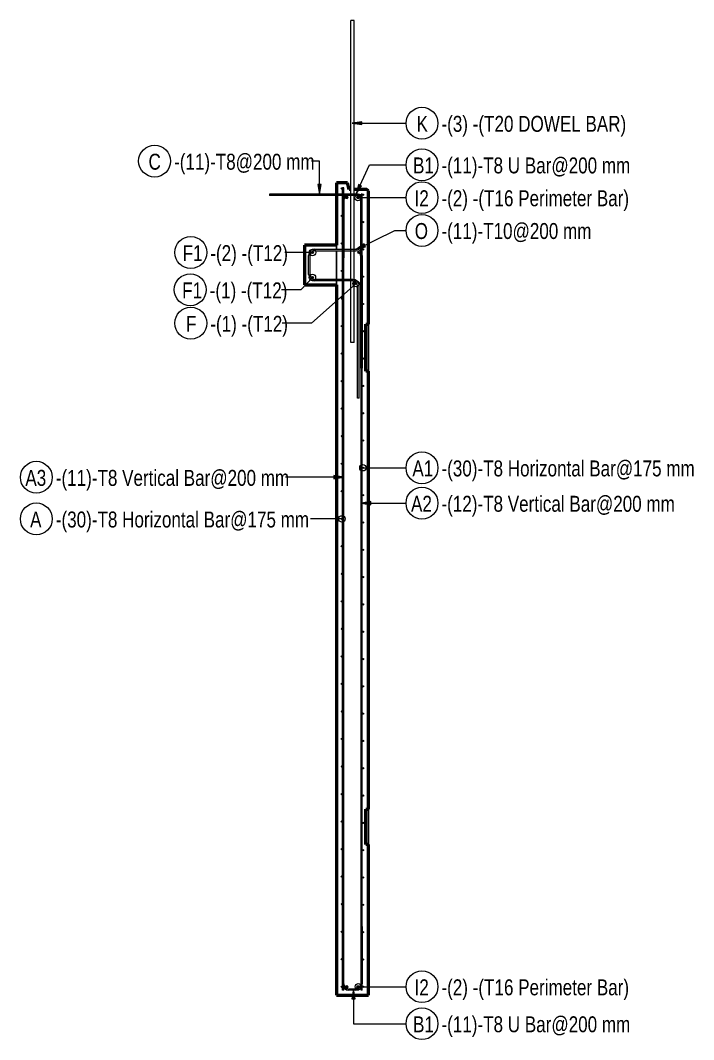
# Model space of a CAD drawing. Header units: millimetres. Extents: x 10931 to 27916, y -1675 to 13569.
# Drawn here: x 10931 to 15154, y -1675 to 4720 of the extents above; entities that cross this region are included whole.
import ezdxf

# ---------------------------------------------------------------- set-up
doc = ezdxf.new("R2010")
doc.units = ezdxf.units.MM
for name, color, linetype, lineweight in [('A-WALL', 113, 'Continuous', 25), ('S-BEAM', 12, 'Continuous', 18), ('S-RBAR', 171, 'Continuous', 18), ('S-RBAR-IDEN', 171, 'Continuous', 9)]:
    doc.layers.add(name, color=color, linetype=linetype, lineweight=lineweight)
doc.styles.add('Nirmala UI Semilight', font='NirmalaS.ttf', dxfattribs={"width": 0.8, "height": 100})

# ---------------------------------------------------------------- blocks, each defined once
blk = doc.blocks.new('M_Rebar Tag_rfa MARK - ARROW-794226-Elevation Right 2')
at = {"layer": 'S-RBAR-IDEN'}
blk.add_circle((13450.2, 4074.8), 100, dxfattribs=at)
blk = doc.blocks.new('M_Rebar Tag_rfa Dimension - ARROW-793927-Elevation Right 2')
at = {"layer": 'S-RBAR-IDEN'}
blk.add_circle((13450.2, 3813.9), 100, dxfattribs=at)
blk = doc.blocks.new('M_Rebar Tag_rfa MARK - DOT 1 MM-794228-Elevation Right 2')
at = {"layer": 'S-RBAR-IDEN'}
blk.add_circle((13450.2, 3608), 100, dxfattribs=at)
blk = doc.blocks.new('M_Rebar Tag_rfa Dimension - DOT-793929-Elevation Right 2')
at = {"layer": 'S-RBAR-IDEN'}
blk.add_circle((13450.2, 1912.9), 100, dxfattribs=at)

msp = doc.modelspace()

# ---------------------------------------------------------------- hatches: boundary and pattern name
at = {"layer": 'S-RBAR'}
for points in [[(12947.8, 3662), (12951.8, 3666), (12947.8, 3670), (12943.8, 3666)], [(12980.4, 3601.9), (12985.9, 3609.5), (12980.4, 3617.1), (12971.5, 3614.2), (12971.5, 3604.8)], [(13052.2, 3601.9), (13057.8, 3609.5), (13052.2, 3617.1), (13043.3, 3614.2), (13043.3, 3604.8)], [(13079.8, 3622), (13083.8, 3626), (13079.8, 3630), (13075.8, 3626)], [(12947.8, 3489.3), (12951.8, 3493.3), (12947.8, 3497.3), (12943.8, 3493.3)], [(13079.8, 3450.7), (13083.8, 3454.7), (13079.8, 3458.7), (13075.8, 3454.7)], [(12763.2, 3257.7), (12769.2, 3263.7), (12763.2, 3269.7), (12757.2, 3263.7)], [(12947.8, 3316.6), (12951.8, 3320.6), (12947.8, 3324.6), (12943.8, 3320.6)], [(13053.8, 3257.7), (13059.8, 3263.7), (13053.8, 3269.7), (13047.8, 3263.7)], [(13079.8, 3279.3), (13083.8, 3283.3), (13079.8, 3287.3), (13075.8, 3283.3)], [(12947.8, 3143.8), (12951.8, 3147.8), (12947.8, 3151.8), (12943.8, 3147.8)], [(12763.2, 3101.1), (12769.2, 3107.1), (12763.2, 3113.1), (12757.2, 3107.1)], [(13035.5, 3062.8), (13041.5, 3068.8), (13035.5, 3074.8), (13029.5, 3068.8)], [(13079.8, 3108), (13083.8, 3112), (13079.8, 3116), (13075.8, 3112)], [(12947.8, 2971.1), (12951.8, 2975.1), (12947.8, 2979.1), (12943.8, 2975.1)], [(13079.8, 2936.6), (13083.8, 2940.6), (13079.8, 2944.6), (13075.8, 2940.6)], [(12947.8, 2798.4), (12951.8, 2802.4), (12947.8, 2806.4), (12943.8, 2802.4)], [(13079.8, 2765.3), (13083.8, 2769.3), (13079.8, 2773.3), (13075.8, 2769.3)], [(12947.8, 2625.7), (12951.8, 2629.7), (12947.8, 2633.7), (12943.8, 2629.7)], [(13079.8, 2593.9), (13083.8, 2597.9), (13079.8, 2601.9), (13075.8, 2597.9)], [(12947.8, 2452.9), (12951.8, 2456.9), (12947.8, 2460.9), (12943.8, 2456.9)], [(13079.8, 2422.6), (13083.8, 2426.6), (13079.8, 2430.6), (13075.8, 2426.6)], [(12947.8, 2280.2), (12951.8, 2284.2), (12947.8, 2288.2), (12943.8, 2284.2)], [(13079.8, 2251.2), (13083.8, 2255.2), (13079.8, 2259.2), (13075.8, 2255.2)], [(12947.8, 2107.5), (12951.8, 2111.5), (12947.8, 2115.5), (12943.8, 2111.5)], [(13079.8, 2079.9), (13083.8, 2083.9), (13079.8, 2087.9), (13075.8, 2083.9)], [(12947.8, 1934.8), (12951.8, 1938.8), (12947.8, 1942.8), (12943.8, 1938.8)], [(13079.8, 1908.6), (13083.8, 1912.6), (13079.8, 1916.6), (13075.8, 1912.6)], [(12947.8, 1762), (12951.8, 1766), (12947.8, 1770), (12943.8, 1766)], [(13079.8, 1737.2), (13083.8, 1741.2), (13079.8, 1745.2), (13075.8, 1741.2)], [(12947.8, 1589.3), (12951.8, 1593.3), (12947.8, 1597.3), (12943.8, 1593.3)], [(13079.8, 1565.9), (13083.8, 1569.9), (13079.8, 1573.9), (13075.8, 1569.9)], [(12947.8, 1416.6), (12951.8, 1420.6), (12947.8, 1424.6), (12943.8, 1420.6)], [(13079.8, 1394.5), (13083.8, 1398.5), (13079.8, 1402.5), (13075.8, 1398.5)], [(12947.8, 1243.9), (12951.8, 1247.9), (12947.8, 1251.9), (12943.8, 1247.9)], [(13079.8, 1223.2), (13083.8, 1227.2), (13079.8, 1231.2), (13075.8, 1227.2)], [(12947.8, 1071.1), (12951.8, 1075.1), (12947.8, 1079.1), (12943.8, 1075.1)], [(13079.8, 1051.8), (13083.8, 1055.8), (13079.8, 1059.8), (13075.8, 1055.8)], [(12947.8, 898.4), (12951.8, 902.4), (12947.8, 906.4), (12943.8, 902.4)], [(13079.8, 880.5), (13083.8, 884.5), (13079.8, 888.5), (13075.8, 884.5)], [(12947.8, 725.7), (12951.8, 729.7), (12947.8, 733.7), (12943.8, 729.7)], [(13079.8, 709.1), (13083.8, 713.1), (13079.8, 717.1), (13075.8, 713.1)], [(12947.8, 553), (12951.8, 557), (12947.8, 561), (12943.8, 557)], [(13079.8, 537.8), (13083.8, 541.8), (13079.8, 545.8), (13075.8, 541.8)], [(12947.8, 380.2), (12951.8, 384.2), (12947.8, 388.2), (12943.8, 384.2)], [(13079.8, 366.4), (13083.8, 370.4), (13079.8, 374.4), (13075.8, 370.4)], [(12947.8, 207.5), (12951.8, 211.5), (12947.8, 215.5), (12943.8, 211.5)], [(13079.8, 195.1), (13083.8, 199.1), (13079.8, 203.1), (13075.8, 199.1)], [(12947.8, 34.8), (12951.8, 38.8), (12947.8, 42.8), (12943.8, 38.8)], [(13079.8, 23.8), (13083.8, 27.8), (13079.8, 31.8), (13075.8, 27.8)], [(12947.8, -137.9), (12951.8, -133.9), (12947.8, -129.9), (12943.8, -133.9)], [(13079.8, -147.6), (13083.8, -143.6), (13079.8, -139.6), (13075.8, -143.6)], [(12947.8, -310.7), (12951.8, -306.7), (12947.8, -302.7), (12943.8, -306.7)], [(13079.8, -318.9), (13083.8, -314.9), (13079.8, -310.9), (13075.8, -314.9)], [(12947.8, -483.4), (12951.8, -479.4), (12947.8, -475.4), (12943.8, -479.4)], [(13079.8, -490.3), (13083.8, -486.3), (13079.8, -482.3), (13075.8, -486.3)], [(12947.8, -656.1), (12951.8, -652.1), (12947.8, -648.1), (12943.8, -652.1)], [(13079.8, -661.6), (13083.8, -657.6), (13079.8, -653.6), (13075.8, -657.6)], [(12947.8, -828.8), (12951.8, -824.8), (12947.8, -820.8), (12943.8, -824.8)], [(13079.8, -833), (13083.8, -829), (13079.8, -825), (13075.8, -829)], [(12947.8, -1001.6), (12951.8, -997.6), (12947.8, -993.6), (12943.8, -997.6)], [(13079.8, -1004.3), (13083.8, -1000.3), (13079.8, -996.3), (13075.8, -1000.3)], [(12947.8, -1174.3), (12951.8, -1170.3), (12947.8, -1166.3), (12943.8, -1170.3)], [(13079.8, -1175.7), (13083.8, -1171.7), (13079.8, -1167.7), (13075.8, -1171.7)], [(12947.8, -1347), (12951.8, -1343), (12947.8, -1339), (12943.8, -1343)], [(12975.5, -1352.1), (12984.4, -1349.2), (12984.4, -1339.8), (12975.5, -1336.9), (12969.9, -1344.5)], [(13047.3, -1352.1), (13056.2, -1349.2), (13056.2, -1339.8), (13047.3, -1336.9), (13041.8, -1344.5)], [(13079.8, -1347), (13083.8, -1343), (13079.8, -1339), (13075.8, -1343)]]:
    msp.add_hatch(color=256, dxfattribs=at).paths.add_polyline_path(points)
h = msp.add_hatch(color=256, dxfattribs=at)
edge = h.paths.add_edge_path()
edge.add_arc((12947.8, 3666), 4, 0, 360)
h = msp.add_hatch(color=256, dxfattribs=at)
edge = h.paths.add_edge_path()
edge.add_arc((12977.9, 3609.5), 8, 0, 360)
h = msp.add_hatch(color=256, dxfattribs=at)
edge = h.paths.add_edge_path()
edge.add_arc((13049.8, 3609.5), 8, 0, 360)
h = msp.add_hatch(color=256, dxfattribs=at)
edge = h.paths.add_edge_path()
edge.add_arc((13079.8, 3626), 4, 0, 360)
h = msp.add_hatch(color=256, dxfattribs=at)
edge = h.paths.add_edge_path()
edge.add_arc((12947.8, 3493.3), 4, 0, 360)
h = msp.add_hatch(color=256, dxfattribs=at)
edge = h.paths.add_edge_path()
edge.add_arc((13079.8, 3454.7), 4, 0, 360)
h = msp.add_hatch(color=256, dxfattribs=at)
edge = h.paths.add_edge_path()
edge.add_arc((12763.2, 3263.7), 6, 0, 360)
h = msp.add_hatch(color=256, dxfattribs=at)
edge = h.paths.add_edge_path()
edge.add_arc((12947.8, 3320.6), 4, 0, 360)
h = msp.add_hatch(color=256, dxfattribs=at)
edge = h.paths.add_edge_path()
edge.add_arc((13053.8, 3263.7), 6, 0, 360)
h = msp.add_hatch(color=256, dxfattribs=at)
edge = h.paths.add_edge_path()
edge.add_arc((13079.8, 3283.3), 4, 0, 360)
h = msp.add_hatch(color=256, dxfattribs=at)
edge = h.paths.add_edge_path()
edge.add_arc((12947.8, 3147.8), 4, 0, 360)
h = msp.add_hatch(color=256, dxfattribs=at)
edge = h.paths.add_edge_path()
edge.add_arc((12763.2, 3107.1), 6, 0, 360)
h = msp.add_hatch(color=256, dxfattribs=at)
edge = h.paths.add_edge_path()
edge.add_arc((13035.5, 3068.8), 6, 0, 360)
h = msp.add_hatch(color=256, dxfattribs=at)
edge = h.paths.add_edge_path()
edge.add_arc((13079.8, 3112), 4, 0, 360)
h = msp.add_hatch(color=256, dxfattribs=at)
edge = h.paths.add_edge_path()
edge.add_arc((12947.8, 2975.1), 4, 0, 360)
h = msp.add_hatch(color=256, dxfattribs=at)
edge = h.paths.add_edge_path()
edge.add_arc((13079.8, 2940.6), 4, 0, 360)
h = msp.add_hatch(color=256, dxfattribs=at)
edge = h.paths.add_edge_path()
edge.add_arc((12947.8, 2802.4), 4, 0, 360)
h = msp.add_hatch(color=256, dxfattribs=at)
edge = h.paths.add_edge_path()
edge.add_arc((13079.8, 2769.3), 4, 0, 360)
h = msp.add_hatch(color=256, dxfattribs=at)
edge = h.paths.add_edge_path()
edge.add_arc((12947.8, 2629.7), 4, 0, 360)
h = msp.add_hatch(color=256, dxfattribs=at)
edge = h.paths.add_edge_path()
edge.add_arc((13079.8, 2597.9), 4, 0, 360)
h = msp.add_hatch(color=256, dxfattribs=at)
edge = h.paths.add_edge_path()
edge.add_arc((12947.8, 2456.9), 4, 0, 360)
h = msp.add_hatch(color=256, dxfattribs=at)
edge = h.paths.add_edge_path()
edge.add_arc((13079.8, 2426.6), 4, 0, 360)
h = msp.add_hatch(color=256, dxfattribs=at)
edge = h.paths.add_edge_path()
edge.add_arc((12947.8, 2284.2), 4, 0, 360)
h = msp.add_hatch(color=256, dxfattribs=at)
edge = h.paths.add_edge_path()
edge.add_arc((13079.8, 2255.2), 4, 0, 360)
h = msp.add_hatch(color=256, dxfattribs=at)
edge = h.paths.add_edge_path()
edge.add_arc((12947.8, 2111.5), 4, 0, 360)
h = msp.add_hatch(color=256, dxfattribs=at)
edge = h.paths.add_edge_path()
edge.add_arc((13079.8, 2083.9), 4, 0, 360)
h = msp.add_hatch(color=256, dxfattribs=at)
edge = h.paths.add_edge_path()
edge.add_arc((12947.8, 1938.8), 4, 0, 360)
h = msp.add_hatch(color=256, dxfattribs=at)
edge = h.paths.add_edge_path()
edge.add_arc((13079.8, 1912.6), 4, 0, 360)
h = msp.add_hatch(color=256, dxfattribs=at)
edge = h.paths.add_edge_path()
edge.add_arc((12947.8, 1766), 4, 0, 360)
h = msp.add_hatch(color=256, dxfattribs=at)
edge = h.paths.add_edge_path()
edge.add_arc((13079.8, 1741.2), 4, 0, 360)
h = msp.add_hatch(color=256, dxfattribs=at)
edge = h.paths.add_edge_path()
edge.add_arc((12947.8, 1593.3), 4, 0, 360)
h = msp.add_hatch(color=256, dxfattribs=at)
edge = h.paths.add_edge_path()
edge.add_arc((13079.8, 1569.9), 4, 0, 360)
h = msp.add_hatch(color=256, dxfattribs=at)
edge = h.paths.add_edge_path()
edge.add_arc((12947.8, 1420.6), 4, 0, 360)
h = msp.add_hatch(color=256, dxfattribs=at)
edge = h.paths.add_edge_path()
edge.add_arc((13079.8, 1398.5), 4, 0, 360)
h = msp.add_hatch(color=256, dxfattribs=at)
edge = h.paths.add_edge_path()
edge.add_arc((12947.8, 1247.9), 4, 0, 360)
h = msp.add_hatch(color=256, dxfattribs=at)
edge = h.paths.add_edge_path()
edge.add_arc((13079.8, 1227.2), 4, 0, 360)
h = msp.add_hatch(color=256, dxfattribs=at)
edge = h.paths.add_edge_path()
edge.add_arc((12947.8, 1075.1), 4, 0, 360)
h = msp.add_hatch(color=256, dxfattribs=at)
edge = h.paths.add_edge_path()
edge.add_arc((13079.8, 1055.8), 4, 0, 360)
h = msp.add_hatch(color=256, dxfattribs=at)
edge = h.paths.add_edge_path()
edge.add_arc((12947.8, 902.4), 4, 0, 360)
h = msp.add_hatch(color=256, dxfattribs=at)
edge = h.paths.add_edge_path()
edge.add_arc((13079.8, 884.5), 4, 0, 360)
h = msp.add_hatch(color=256, dxfattribs=at)
edge = h.paths.add_edge_path()
edge.add_arc((12947.8, 729.7), 4, 0, 360)
h = msp.add_hatch(color=256, dxfattribs=at)
edge = h.paths.add_edge_path()
edge.add_arc((13079.8, 713.1), 4, 0, 360)
h = msp.add_hatch(color=256, dxfattribs=at)
edge = h.paths.add_edge_path()
edge.add_arc((12947.8, 557), 4, 0, 360)
h = msp.add_hatch(color=256, dxfattribs=at)
edge = h.paths.add_edge_path()
edge.add_arc((13079.8, 541.8), 4, 0, 360)
h = msp.add_hatch(color=256, dxfattribs=at)
edge = h.paths.add_edge_path()
edge.add_arc((12947.8, 384.2), 4, 0, 360)
h = msp.add_hatch(color=256, dxfattribs=at)
edge = h.paths.add_edge_path()
edge.add_arc((13079.8, 370.4), 4, 0, 360)
h = msp.add_hatch(color=256, dxfattribs=at)
edge = h.paths.add_edge_path()
edge.add_arc((12947.8, 211.5), 4, 0, 360)
h = msp.add_hatch(color=256, dxfattribs=at)
edge = h.paths.add_edge_path()
edge.add_arc((13079.8, 199.1), 4, 0, 360)
h = msp.add_hatch(color=256, dxfattribs=at)
edge = h.paths.add_edge_path()
edge.add_arc((12947.8, 38.8), 4, 0, 360)
h = msp.add_hatch(color=256, dxfattribs=at)
edge = h.paths.add_edge_path()
edge.add_arc((13079.8, 27.8), 4, 0, 360)
h = msp.add_hatch(color=256, dxfattribs=at)
edge = h.paths.add_edge_path()
edge.add_arc((12947.8, -133.9), 4, 0, 360)
h = msp.add_hatch(color=256, dxfattribs=at)
edge = h.paths.add_edge_path()
edge.add_arc((13079.8, -143.6), 4, 0, 360)
h = msp.add_hatch(color=256, dxfattribs=at)
edge = h.paths.add_edge_path()
edge.add_arc((12947.8, -306.7), 4, 0, 360)
h = msp.add_hatch(color=256, dxfattribs=at)
edge = h.paths.add_edge_path()
edge.add_arc((13079.8, -314.9), 4, 0, 360)
h = msp.add_hatch(color=256, dxfattribs=at)
edge = h.paths.add_edge_path()
edge.add_arc((12947.8, -479.4), 4, 0, 360)
h = msp.add_hatch(color=256, dxfattribs=at)
edge = h.paths.add_edge_path()
edge.add_arc((13079.8, -486.3), 4, 0, 360)
h = msp.add_hatch(color=256, dxfattribs=at)
edge = h.paths.add_edge_path()
edge.add_arc((12947.8, -652.1), 4, 0, 360)
h = msp.add_hatch(color=256, dxfattribs=at)
edge = h.paths.add_edge_path()
edge.add_arc((13079.8, -657.6), 4, 0, 360)
h = msp.add_hatch(color=256, dxfattribs=at)
edge = h.paths.add_edge_path()
edge.add_arc((12947.8, -824.8), 4, 0, 360)
h = msp.add_hatch(color=256, dxfattribs=at)
edge = h.paths.add_edge_path()
edge.add_arc((13079.8, -829), 4, 0, 360)
h = msp.add_hatch(color=256, dxfattribs=at)
edge = h.paths.add_edge_path()
edge.add_arc((12947.8, -997.6), 4, 0, 360)
h = msp.add_hatch(color=256, dxfattribs=at)
edge = h.paths.add_edge_path()
edge.add_arc((13079.8, -1000.3), 4, 0, 360)
h = msp.add_hatch(color=256, dxfattribs=at)
edge = h.paths.add_edge_path()
edge.add_arc((12947.8, -1170.3), 4, 0, 360)
h = msp.add_hatch(color=256, dxfattribs=at)
edge = h.paths.add_edge_path()
edge.add_arc((13079.8, -1171.7), 4, 0, 360)
h = msp.add_hatch(color=256, dxfattribs=at)
edge = h.paths.add_edge_path()
edge.add_arc((12947.8, -1343), 4, 0, 360)
h = msp.add_hatch(color=256, dxfattribs=at)
edge = h.paths.add_edge_path()
edge.add_arc((12977.9, -1344.5), 8, 0, 360)
h = msp.add_hatch(color=256, dxfattribs=at)
edge = h.paths.add_edge_path()
edge.add_arc((13049.8, -1344.5), 8, 0, 360)
h = msp.add_hatch(color=256, dxfattribs=at)
edge = h.paths.add_edge_path()
edge.add_arc((13079.8, -1343), 4, 0, 360)
at = {"layer": 'S-RBAR-IDEN'}
for points in [[(13012.1, 4074.8), (13072.1, 4066.9), (13072.1, 4082.7)], [(12806.7, 3630.6), (12817.3, 3690.6), (12796.1, 3690.6)], [(13036.8, 3631.4), (13071.6, 3681.4), (13052.4, 3690.3)], [(13037.9, 3282.3), (13096.3, 3299.4), (13086.9, 3318.4)], [(12957.5, 1853.6), (12897.5, 1864.1), (12897.5, 1843)], [(13069.8, 1691.1), (13129.8, 1680.5), (13129.8, 1701.7)], [(13021.4, -1358.2), (13010.8, -1418.2), (13031.9, -1418.2)]]:
    msp.add_hatch(color=256, dxfattribs=at).paths.add_polyline_path(points)

# ---------------------------------------------------------------- linework, layer by layer
at = {"layer": 'A-WALL', "lineweight": 50}
for p, q in [((12983.9, 3700), (12913.8, 3700)), ((12913.8, 3700), (12913.8, 3630)), ((12993.9, 3660), (12983.9, 3700)), ((13003.8, 3660), (12993.9, 3660)), ((13104.3, 3660), (13023.8, 3660)), ((13113.8, 3650.4), (13104.3, 3660)), ((13113.8, 2813.2), (13113.8, 3650.4)), ((12913.8, 3622), (12913.8, 3310)), ((12913.8, 3060), (12913.8, -1395)), ((13098.8, 2519), (13098.8, 2813.2)), ((13098.8, 2813.2), (13113.8, 2813.2)), ((13113.8, 2519), (13098.8, 2519)), ((13113.8, -228.6), (13113.8, 2519)), ((13098.8, -451.4), (13098.8, -228.6)), ((13098.8, -228.6), (13113.8, -228.6)), ((13113.8, -451.4), (13098.8, -451.4)), ((13113.8, -1395), (13113.8, -451.4)), ((12913.8, -1395), (13113.8, -1395))]:
    msp.add_line(p, q, dxfattribs=at)
at = {"layer": 'A-WALL'}
for p, q in [((12913.8, 3310), (12913.8, 3285)), ((12913.8, 3275), (12913.8, 3095)), ((12913.8, 3085), (12913.8, 3060)), ((13113.8, 2813.2), (13113.8, 2519)), ((13113.8, -228.6), (13113.8, -451.4))]:
    msp.add_line(p, q, dxfattribs=at)
at = {"layer": 'S-BEAM', "lineweight": 50}
for p, q in [((12913.8, 3310), (12713.8, 3310)), ((12713.8, 3310), (12713.8, 3060)), ((12713.8, 3060), (12913.8, 3060))]:
    msp.add_line(p, q, dxfattribs=at)
at = {"layer": 'S-BEAM'}
for p, q in [((12913.8, 3285), (12913.8, 3310)), ((12913.8, 3095), (12913.8, 3275)), ((12913.8, 3060), (12913.8, 3085))]:
    msp.add_line(p, q, dxfattribs=at)
at = {"layer": 'S-RBAR'}
for p, q in [((13023.8, 4720), (13003.8, 4720)), ((13003.8, 2700), (13003.8, 4720)), ((13023.8, 2700), (13023.8, 4720)), ((12947.8, 3670), (12943.8, 3666)), ((12943.8, 3666), (12947.8, 3662)), ((12951.8, 3666), (12947.8, 3670)), ((12947.8, 3662), (12951.8, 3666)), ((12959.8, 3670), (12951.8, 3670)), ((12951.8, -1365), (12951.8, 3670)), ((12959.8, -1365), (12959.8, 3670)), ((13049.8, 3630), (12493.8, 3630)), ((12493.8, 3630), (12493.8, 3622)), ((13049.8, 3622), (12493.8, 3622)), ((12951.8, 3590), (12951.8, 3230)), ((12959.8, 3590), (12959.8, 3230)), ((12980.4, 3617.1), (12971.5, 3614.2)), ((12971.5, 3614.2), (12971.5, 3604.8)), ((12971.5, 3604.8), (12980.4, 3601.9)), ((12985.9, 3609.5), (12980.4, 3617.1)), ((12980.4, 3601.9), (12985.9, 3609.5)), ((13035.8, 3630), (12991.8, 3630)), ((13035.8, 3622), (12991.8, 3622)), ((13052.2, 3617.1), (13043.3, 3614.2)), ((13043.3, 3614.2), (13043.3, 3604.8)), ((13043.3, 3604.8), (13052.2, 3601.9)), ((13057.8, 3609.5), (13052.2, 3617.1)), ((13052.2, 3601.9), (13057.8, 3609.5)), ((13065.8, 2980.3), (13065.8, 3606)), ((13075.8, 3630), (13067.8, 3630)), ((13067.8, -1365), (13067.8, 3630)), ((13067.8, 3230), (13067.8, 3590)), ((13073.8, 2980.3), (13073.8, 3606)), ((13075.8, -1365), (13075.8, 3630)), ((13079.8, 3630), (13075.8, 3626)), ((13075.8, 3626), (13079.8, 3622)), ((13075.8, 3230), (13075.8, 3590)), ((13083.8, 3626), (13079.8, 3630)), ((13079.8, 3622), (13083.8, 3626)), ((12947.8, 3497.3), (12943.8, 3493.3)), ((12943.8, 3493.3), (12947.8, 3489.3)), ((12951.8, 3493.3), (12947.8, 3497.3)), ((12947.8, 3489.3), (12951.8, 3493.3)), ((13079.8, 3458.7), (13075.8, 3454.7)), ((13075.8, 3454.7), (13079.8, 3450.7)), ((13083.8, 3454.7), (13079.8, 3458.7)), ((13079.8, 3450.7), (13083.8, 3454.7)), ((12763.2, 3269.7), (12757.2, 3263.7)), ((12757.2, 3263.7), (12763.2, 3257.7)), ((12769.2, 3263.7), (12763.2, 3269.7)), ((12763.2, 3257.7), (12769.2, 3263.7)), ((12778.8, 3285), (13035.2, 3285)), ((12778.8, 3275), (13035.2, 3275)), ((12947.8, 3324.6), (12943.8, 3320.6)), ((12943.8, 3320.6), (12947.8, 3316.6)), ((12951.8, 3320.6), (12947.8, 3324.6)), ((12947.8, 3316.6), (12951.8, 3320.6)), ((13053.8, 3269.7), (13047.8, 3263.7)), ((13047.8, 3263.7), (13053.8, 3257.7)), ((13059.8, 3263.7), (13053.8, 3269.7)), ((13053.8, 3257.7), (13059.8, 3263.7)), ((13079.8, 3287.3), (13075.8, 3283.3)), ((13075.8, 3283.3), (13079.8, 3279.3)), ((13083.8, 3283.3), (13079.8, 3287.3)), ((13079.8, 3279.3), (13083.8, 3283.3)), ((12738.8, 3125), (12738.8, 3245)), ((12748.8, 3125), (12748.8, 3245)), ((12951.8, 3230), (12959.8, 3230)), ((13065.2, 3245), (13065.2, 2538.8)), ((13075.8, 3230), (13067.8, 3230)), ((13075.2, 3245), (13075.2, 2538.8)), ((12947.8, 3151.8), (12943.8, 3147.8)), ((12943.8, 3147.8), (12947.8, 3143.8)), ((12951.8, 3147.8), (12947.8, 3151.8)), ((12947.8, 3143.8), (12951.8, 3147.8)), ((12763.2, 3113.1), (12757.2, 3107.1)), ((12757.2, 3107.1), (12763.2, 3101.1)), ((12769.2, 3107.1), (12763.2, 3113.1)), ((12763.2, 3101.1), (12769.2, 3107.1)), ((13016.2, 3095), (12778.8, 3095)), ((13016.2, 3085), (12778.8, 3085)), ((13035.5, 3074.8), (13029.5, 3068.8)), ((13041.5, 3068.8), (13035.5, 3074.8)), ((13079.8, 3116), (13075.8, 3112)), ((13075.8, 3112), (13079.8, 3108)), ((13083.8, 3112), (13079.8, 3116)), ((13079.8, 3108), (13083.8, 3112)), ((13029.5, 3068.8), (13035.5, 3062.8)), ((13035.5, 3062.8), (13041.5, 3068.8)), ((13046.2, 2350.8), (13046.2, 3055)), ((13056.2, 2350.8), (13056.2, 3055)), ((12947.8, 2979.1), (12943.8, 2975.1)), ((12943.8, 2975.1), (12947.8, 2971.1)), ((12951.8, 2975.1), (12947.8, 2979.1)), ((12947.8, 2971.1), (12951.8, 2975.1)), ((13073.8, 2980.3), (13065.8, 2980.3)), ((13079.8, 2944.6), (13075.8, 2940.6)), ((13083.8, 2940.6), (13079.8, 2944.6)), ((13075.8, 2940.6), (13079.8, 2936.6)), ((13079.8, 2936.6), (13083.8, 2940.6)), ((12947.8, 2806.4), (12943.8, 2802.4)), ((12943.8, 2802.4), (12947.8, 2798.4)), ((12951.8, 2802.4), (12947.8, 2806.4)), ((12947.8, 2798.4), (12951.8, 2802.4)), ((13079.8, 2773.3), (13075.8, 2769.3)), ((13075.8, 2769.3), (13079.8, 2765.3)), ((13083.8, 2769.3), (13079.8, 2773.3)), ((13079.8, 2765.3), (13083.8, 2769.3)), ((13023.8, 2700), (13003.8, 2700)), ((12947.8, 2633.7), (12943.8, 2629.7)), ((12943.8, 2629.7), (12947.8, 2625.7)), ((12951.8, 2629.7), (12947.8, 2633.7)), ((12947.8, 2625.7), (12951.8, 2629.7)), ((13079.8, 2601.9), (13075.8, 2597.9)), ((13075.8, 2597.9), (13079.8, 2593.9)), ((13083.8, 2597.9), (13079.8, 2601.9)), ((13079.8, 2593.9), (13083.8, 2597.9)), ((13065.2, 2538.8), (13075.2, 2538.8)), ((12947.8, 2460.9), (12943.8, 2456.9)), ((12943.8, 2456.9), (12947.8, 2452.9)), ((12951.8, 2456.9), (12947.8, 2460.9)), ((12947.8, 2452.9), (12951.8, 2456.9)), ((13079.8, 2430.6), (13075.8, 2426.6)), ((13083.8, 2426.6), (13079.8, 2430.6)), ((13075.8, 2426.6), (13079.8, 2422.6)), ((13079.8, 2422.6), (13083.8, 2426.6)), ((13056.2, 2350.8), (13046.2, 2350.8)), ((12947.8, 2288.2), (12943.8, 2284.2)), ((12943.8, 2284.2), (12947.8, 2280.2)), ((12951.8, 2284.2), (12947.8, 2288.2)), ((12947.8, 2280.2), (12951.8, 2284.2)), ((13079.8, 2259.2), (13075.8, 2255.2)), ((13075.8, 2255.2), (13079.8, 2251.2)), ((13083.8, 2255.2), (13079.8, 2259.2)), ((13079.8, 2251.2), (13083.8, 2255.2)), ((12947.8, 2115.5), (12943.8, 2111.5)), ((12943.8, 2111.5), (12947.8, 2107.5)), ((12951.8, 2111.5), (12947.8, 2115.5)), ((12947.8, 2107.5), (12951.8, 2111.5)), ((13079.8, 2087.9), (13075.8, 2083.9)), ((13075.8, 2083.9), (13079.8, 2079.9)), ((13083.8, 2083.9), (13079.8, 2087.9)), ((13079.8, 2079.9), (13083.8, 2083.9)), ((12947.8, 1942.8), (12943.8, 1938.8)), ((12943.8, 1938.8), (12947.8, 1934.8)), ((12951.8, 1938.8), (12947.8, 1942.8)), ((12947.8, 1934.8), (12951.8, 1938.8)), ((13079.8, 1916.6), (13075.8, 1912.6)), ((13075.8, 1912.6), (13079.8, 1908.6)), ((13083.8, 1912.6), (13079.8, 1916.6)), ((13079.8, 1908.6), (13083.8, 1912.6)), ((12947.8, 1770), (12943.8, 1766)), ((12943.8, 1766), (12947.8, 1762)), ((12951.8, 1766), (12947.8, 1770)), ((12947.8, 1762), (12951.8, 1766)), ((13079.8, 1745.2), (13075.8, 1741.2)), ((13075.8, 1741.2), (13079.8, 1737.2)), ((13083.8, 1741.2), (13079.8, 1745.2)), ((13079.8, 1737.2), (13083.8, 1741.2)), ((12947.8, 1597.3), (12943.8, 1593.3)), ((12943.8, 1593.3), (12947.8, 1589.3)), ((12951.8, 1593.3), (12947.8, 1597.3)), ((12947.8, 1589.3), (12951.8, 1593.3)), ((13079.8, 1573.9), (13075.8, 1569.9)), ((13075.8, 1569.9), (13079.8, 1565.9)), ((13083.8, 1569.9), (13079.8, 1573.9)), ((13079.8, 1565.9), (13083.8, 1569.9)), ((12947.8, 1424.6), (12943.8, 1420.6)), ((12943.8, 1420.6), (12947.8, 1416.6)), ((12951.8, 1420.6), (12947.8, 1424.6)), ((12947.8, 1416.6), (12951.8, 1420.6)), ((13079.8, 1402.5), (13075.8, 1398.5)), ((13075.8, 1398.5), (13079.8, 1394.5)), ((13083.8, 1398.5), (13079.8, 1402.5)), ((13079.8, 1394.5), (13083.8, 1398.5)), ((12947.8, 1251.9), (12943.8, 1247.9)), ((12943.8, 1247.9), (12947.8, 1243.9)), ((12951.8, 1247.9), (12947.8, 1251.9)), ((12947.8, 1243.9), (12951.8, 1247.9)), ((13079.8, 1231.2), (13075.8, 1227.2)), ((13075.8, 1227.2), (13079.8, 1223.2)), ((13083.8, 1227.2), (13079.8, 1231.2)), ((13079.8, 1223.2), (13083.8, 1227.2)), ((12947.8, 1079.1), (12943.8, 1075.1)), ((12943.8, 1075.1), (12947.8, 1071.1)), ((12951.8, 1075.1), (12947.8, 1079.1)), ((12947.8, 1071.1), (12951.8, 1075.1)), ((13079.8, 1059.8), (13075.8, 1055.8)), ((13075.8, 1055.8), (13079.8, 1051.8)), ((13083.8, 1055.8), (13079.8, 1059.8)), ((13079.8, 1051.8), (13083.8, 1055.8)), ((12947.8, 906.4), (12943.8, 902.4)), ((12943.8, 902.4), (12947.8, 898.4)), ((12951.8, 902.4), (12947.8, 906.4)), ((12947.8, 898.4), (12951.8, 902.4)), ((13079.8, 888.5), (13075.8, 884.5)), ((13075.8, 884.5), (13079.8, 880.5)), ((13083.8, 884.5), (13079.8, 888.5)), ((13079.8, 880.5), (13083.8, 884.5)), ((12947.8, 733.7), (12943.8, 729.7)), ((12943.8, 729.7), (12947.8, 725.7)), ((12951.8, 729.7), (12947.8, 733.7)), ((12947.8, 725.7), (12951.8, 729.7)), ((13079.8, 717.1), (13075.8, 713.1)), ((13075.8, 713.1), (13079.8, 709.1)), ((13083.8, 713.1), (13079.8, 717.1)), ((13079.8, 709.1), (13083.8, 713.1)), ((12947.8, 561), (12943.8, 557)), ((12943.8, 557), (12947.8, 553)), ((12951.8, 557), (12947.8, 561)), ((12947.8, 553), (12951.8, 557)), ((13079.8, 545.8), (13075.8, 541.8)), ((13075.8, 541.8), (13079.8, 537.8)), ((13083.8, 541.8), (13079.8, 545.8)), ((13079.8, 537.8), (13083.8, 541.8)), ((12947.8, 388.2), (12943.8, 384.2)), ((12943.8, 384.2), (12947.8, 380.2)), ((12951.8, 384.2), (12947.8, 388.2)), ((12947.8, 380.2), (12951.8, 384.2)), ((13079.8, 374.4), (13075.8, 370.4)), ((13075.8, 370.4), (13079.8, 366.4)), ((13083.8, 370.4), (13079.8, 374.4)), ((13079.8, 366.4), (13083.8, 370.4)), ((12947.8, 215.5), (12943.8, 211.5)), ((12943.8, 211.5), (12947.8, 207.5)), ((12951.8, 211.5), (12947.8, 215.5)), ((12947.8, 207.5), (12951.8, 211.5)), ((13079.8, 203.1), (13075.8, 199.1)), ((13075.8, 199.1), (13079.8, 195.1)), ((13083.8, 199.1), (13079.8, 203.1)), ((13079.8, 195.1), (13083.8, 199.1)), ((12947.8, 42.8), (12943.8, 38.8)), ((12943.8, 38.8), (12947.8, 34.8)), ((12951.8, 38.8), (12947.8, 42.8)), ((12947.8, 34.8), (12951.8, 38.8)), ((13079.8, 31.8), (13075.8, 27.8)), ((13075.8, 27.8), (13079.8, 23.8)), ((13083.8, 27.8), (13079.8, 31.8)), ((13079.8, 23.8), (13083.8, 27.8)), ((12947.8, -129.9), (12943.8, -133.9)), ((12943.8, -133.9), (12947.8, -137.9)), ((12951.8, -133.9), (12947.8, -129.9)), ((12947.8, -137.9), (12951.8, -133.9)), ((13079.8, -139.6), (13075.8, -143.6)), ((13075.8, -143.6), (13079.8, -147.6)), ((13083.8, -143.6), (13079.8, -139.6)), ((13079.8, -147.6), (13083.8, -143.6)), ((12947.8, -302.7), (12943.8, -306.7)), ((12943.8, -306.7), (12947.8, -310.7)), ((12951.8, -306.7), (12947.8, -302.7)), ((12947.8, -310.7), (12951.8, -306.7)), ((13079.8, -310.9), (13075.8, -314.9)), ((13075.8, -314.9), (13079.8, -318.9)), ((13083.8, -314.9), (13079.8, -310.9)), ((13079.8, -318.9), (13083.8, -314.9)), ((12947.8, -475.4), (12943.8, -479.4)), ((12943.8, -479.4), (12947.8, -483.4)), ((12951.8, -479.4), (12947.8, -475.4)), ((12947.8, -483.4), (12951.8, -479.4)), ((13079.8, -482.3), (13075.8, -486.3)), ((13075.8, -486.3), (13079.8, -490.3)), ((13083.8, -486.3), (13079.8, -482.3)), ((13079.8, -490.3), (13083.8, -486.3)), ((12947.8, -648.1), (12943.8, -652.1)), ((12943.8, -652.1), (12947.8, -656.1)), ((12951.8, -652.1), (12947.8, -648.1)), ((12947.8, -656.1), (12951.8, -652.1)), ((13079.8, -653.6), (13075.8, -657.6)), ((13075.8, -657.6), (13079.8, -661.6)), ((13083.8, -657.6), (13079.8, -653.6)), ((13079.8, -661.6), (13083.8, -657.6)), ((12947.8, -820.8), (12943.8, -824.8)), ((12943.8, -824.8), (12947.8, -828.8)), ((12951.8, -824.8), (12947.8, -820.8)), ((12947.8, -828.8), (12951.8, -824.8)), ((13079.8, -825), (13075.8, -829)), ((13075.8, -829), (13079.8, -833)), ((13083.8, -829), (13079.8, -825)), ((13079.8, -833), (13083.8, -829)), ((12947.8, -993.6), (12943.8, -997.6)), ((12943.8, -997.6), (12947.8, -1001.6)), ((12951.8, -997.6), (12947.8, -993.6)), ((12947.8, -1001.6), (12951.8, -997.6)), ((12959.8, -965.1), (12951.8, -965.1)), ((12951.8, -1325.1), (12951.8, -965.1)), ((12959.8, -1325.1), (12959.8, -965.1)), ((13067.8, -965.1), (13067.8, -1325.1)), ((13067.8, -965.1), (13075.8, -965.1)), ((13075.8, -965.1), (13075.8, -1325.1)), ((13079.8, -996.3), (13075.8, -1000.3)), ((13075.8, -1000.3), (13079.8, -1004.3)), ((13083.8, -1000.3), (13079.8, -996.3)), ((13079.8, -1004.3), (13083.8, -1000.3)), ((12947.8, -1166.3), (12943.8, -1170.3)), ((12943.8, -1170.3), (12947.8, -1174.3)), ((12951.8, -1170.3), (12947.8, -1166.3)), ((12947.8, -1174.3), (12951.8, -1170.3)), ((13079.8, -1167.7), (13075.8, -1171.7)), ((13075.8, -1171.7), (13079.8, -1175.7)), ((13083.8, -1171.7), (13079.8, -1167.7)), ((13079.8, -1175.7), (13083.8, -1171.7)), ((12947.8, -1339), (12943.8, -1343)), ((12951.8, -1343), (12947.8, -1339)), ((12975.5, -1336.9), (12969.9, -1344.5)), ((12984.4, -1339.8), (12975.5, -1336.9)), ((12984.4, -1349.2), (12984.4, -1339.8)), ((13047.3, -1336.9), (13041.8, -1344.5)), ((13056.2, -1339.8), (13047.3, -1336.9)), ((13056.2, -1349.2), (13056.2, -1339.8)), ((13079.8, -1339), (13075.8, -1343)), ((13083.8, -1343), (13079.8, -1339)), ((12943.8, -1343), (12947.8, -1347)), ((12947.8, -1347), (12951.8, -1343)), ((12959.8, -1365), (12951.8, -1365)), ((12969.9, -1344.5), (12975.5, -1352.1)), ((12975.5, -1352.1), (12984.4, -1349.2)), ((13035.8, -1357.1), (12991.8, -1357.1)), ((13035.8, -1365.1), (12991.8, -1365.1)), ((13041.8, -1344.5), (13047.3, -1352.1)), ((13047.3, -1352.1), (13056.2, -1349.2)), ((13075.8, -1365), (13067.8, -1365)), ((13075.8, -1343), (13079.8, -1347)), ((13079.8, -1347), (13083.8, -1343))]:
    msp.add_line(p, q, dxfattribs=at)
for centre, radius in [((12947.8, 3666), 4), ((12977.9, 3609.5), 8), ((13049.8, 3609.5), 8), ((13079.8, 3626), 4), ((12947.8, 3493.3), 4), ((13079.8, 3454.7), 4), ((12763.2, 3263.7), 6), ((12947.8, 3320.6), 4), ((13053.8, 3263.7), 6), ((13079.8, 3283.3), 4), ((12947.8, 3147.8), 4), ((12763.2, 3107.1), 6), ((13035.5, 3068.8), 6), ((13079.8, 3112), 4), ((12947.8, 2975.1), 4), ((13079.8, 2940.6), 4), ((12947.8, 2802.4), 4), ((13079.8, 2769.3), 4), ((12947.8, 2629.7), 4), ((13079.8, 2597.9), 4), ((12947.8, 2456.9), 4), ((13079.8, 2426.6), 4), ((12947.8, 2284.2), 4), ((13079.8, 2255.2), 4), ((12947.8, 2111.5), 4), ((13079.8, 2083.9), 4), ((12947.8, 1938.8), 4), ((13079.8, 1912.6), 4), ((12947.8, 1766), 4), ((13079.8, 1741.2), 4), ((12947.8, 1593.3), 4), ((13079.8, 1569.9), 4), ((12947.8, 1420.6), 4), ((13079.8, 1398.5), 4), ((12947.8, 1247.9), 4), ((13079.8, 1227.2), 4), ((12947.8, 1075.1), 4), ((13079.8, 1055.8), 4), ((12947.8, 902.4), 4), ((13079.8, 884.5), 4), ((12947.8, 729.7), 4), ((13079.8, 713.1), 4), ((12947.8, 557), 4), ((13079.8, 541.8), 4), ((12947.8, 384.2), 4), ((13079.8, 370.4), 4), ((12947.8, 211.5), 4), ((13079.8, 199.1), 4), ((12947.8, 38.8), 4), ((13079.8, 27.8), 4), ((12947.8, -133.9), 4), ((13079.8, -143.6), 4), ((12947.8, -306.7), 4), ((13079.8, -314.9), 4), ((12947.8, -479.4), 4), ((13079.8, -486.3), 4), ((12947.8, -652.1), 4), ((13079.8, -657.6), 4), ((12947.8, -824.8), 4), ((13079.8, -829), 4), ((12947.8, -997.6), 4), ((13079.8, -1000.3), 4), ((12947.8, -1170.3), 4), ((13079.8, -1171.7), 4), ((12947.8, -1343), 4), ((12977.9, -1344.5), 8), ((13049.8, -1344.5), 8), ((13079.8, -1343), 4)]:
    msp.add_circle(centre, radius, dxfattribs=at)
for centre, radius, start, end in [((12991.8, 3590), 40, 90, 180), ((12991.8, 3590), 32, 90, 180), ((13035.8, 3590), 40, 0, 90), ((13035.8, 3590), 32, 360, 90), ((13049.8, 3606), 24, 0, 90), ((13049.8, 3606), 16, 0, 90), ((12778.8, 3245), 40, 90, 180), ((12778.8, 3245), 30, 90, 180), ((13035.2, 3245), 40, 360, 90), ((13035.2, 3245), 30, 360, 90), ((12778.8, 3125), 40, 180, 270), ((12778.8, 3125), 30, 180, 270), ((13016.2, 3055), 40, 0, 90), ((13016.2, 3055), 30, 360, 90), ((12991.8, -1325.1), 40, 180, 270), ((12991.8, -1325.1), 32, 180, 270), ((13035.8, -1325.1), 32, 270, 0), ((13035.8, -1325.1), 40, 270, 0)]:
    msp.add_arc(centre, radius, start, end, dxfattribs=at)
at = {"layer": 'S-RBAR-IDEN'}
for p, q in [((13072.1, 4082.7), (13012.1, 4074.8)), ((13012.1, 4074.8), (13072.1, 4066.9)), ((13012.1, 4074.8), (13350.2, 4074.8)), ((13072.1, 4066.9), (13072.1, 4082.7)), ((12806.7, 3837.2), (12756.4, 3837.2)), ((12806.7, 3630.6), (12806.7, 3837.2)), ((13036.8, 3631.4), (13121.3, 3813.9)), ((13121.3, 3813.9), (13350.2, 3813.9)), ((12817.3, 3690.6), (12796.1, 3690.6)), ((12796.1, 3690.6), (12806.7, 3630.6)), ((12806.7, 3630.6), (12817.3, 3690.6)), ((13052.4, 3690.3), (13036.8, 3631.4)), ((13036.8, 3631.4), (13071.6, 3681.4)), ((13071.6, 3681.4), (13052.4, 3690.3)), ((13048.5, 3608), (13350.2, 3608)), ((13037.9, 3282.3), (13280.2, 3402.4)), ((13280.2, 3402.4), (13350.2, 3402.4)), ((12763.5, 3263.5), (12589.9, 3263.5)), ((13086.9, 3318.4), (13037.9, 3282.3)), ((13037.9, 3282.3), (13096.3, 3299.4)), ((13096.3, 3299.4), (13086.9, 3318.4)), ((12762.9, 3107.5), (12689.3, 3029.8)), ((12689.3, 3029.8), (12569.5, 3029.8)), ((13036.7, 3068.5), (12756.7, 2820.1)), ((12756.7, 2820.1), (12573, 2820.1)), ((12957.5, 1853.6), (12897.5, 1864.1)), ((12897.5, 1864.1), (12897.5, 1843)), ((13079.5, 1912.9), (13350.2, 1912.9)), ((12957.5, 1853.6), (12594.6, 1853.6)), ((12897.5, 1843), (12957.5, 1853.6)), ((13129.8, 1701.7), (13069.8, 1691.1)), ((13069.8, 1691.1), (13129.8, 1680.5)), ((13069.8, 1691.1), (13350.2, 1691.1)), ((13129.8, 1680.5), (13129.8, 1701.7)), ((12947.9, 1592.4), (12751.1, 1592.4)), ((13050.8, -1342.6), (13350.2, -1342.6)), ((13021.4, -1358.2), (13010.8, -1418.2)), ((13031.9, -1418.2), (13021.4, -1358.2)), ((13021.4, -1358.2), (13021.4, -1574.6)), ((13010.8, -1418.2), (13031.9, -1418.2)), ((13021.4, -1574.6), (13350.2, -1574.6))]:
    msp.add_line(p, q, dxfattribs=at)
for centre in [(13048.5, 3608), (12763.5, 3263.5), (12762.9, 3107.5), (13036.7, 3068.5), (13079.5, 1912.9), (12947.9, 1592.4), (13050.8, -1342.6)]:
    msp.add_circle(centre, 20, dxfattribs=at)

# ---------------------------------------------------------------- block references
for name, p in [('M_Rebar Tag_rfa MARK - ARROW-794226-Elevation Right 2', (0, 0)), ('M_Rebar Tag_rfa Dimension - ARROW-793927-Elevation Right 2', (-1677.4, 23.2)), ('M_Rebar Tag_rfa Dimension - ARROW-793927-Elevation Right 2', (0, 0)), ('M_Rebar Tag_rfa MARK - DOT 1 MM-794228-Elevation Right 2', (0, 0)), ('M_Rebar Tag_rfa Dimension - ARROW-793927-Elevation Right 2', (0, -411.5)), ('M_Rebar Tag_rfa MARK - DOT 1 MM-794228-Elevation Right 2', (-1450.4, -344.4)), ('M_Rebar Tag_rfa MARK - DOT 1 MM-794228-Elevation Right 2', (-1453.9, -578.1)), ('M_Rebar Tag_rfa MARK - DOT 1 MM-794228-Elevation Right 2', (-1450.4, -787.9)), ('M_Rebar Tag_rfa Dimension - DOT-793929-Elevation Right 2', (0, 0)), ('M_Rebar Tag_rfa Dimension - ARROW-793927-Elevation Right 2', (-2419.5, -1960.4)), ('M_Rebar Tag_rfa Dimension - ARROW-793927-Elevation Right 2', (0, -2122.8)), ('M_Rebar Tag_rfa Dimension - DOT-793929-Elevation Right 2', (-2419.5, -320.5)), ('M_Rebar Tag_rfa MARK - DOT 1 MM-794228-Elevation Right 2', (0, -4950.6)), ('M_Rebar Tag_rfa Dimension - ARROW-793927-Elevation Right 2', (0, -5388.6))]:
    msp.add_blockref(name, p, dxfattribs=at)

# ---------------------------------------------------------------- texts
at = {"layer": 'S-RBAR-IDEN', "char_height": 100, "attachment_point": 1, "style": 'Nirmala UI Semilight'}
for s, insert, width in [('K', (13416.3, 4120.9), 74.397), ('-(3) -(T20 DOWEL BAR)', (13572.4, 4120.9), 1357.097), ('C', (11734.7, 3883.3), 84.658), ('-(11)-T8@200 mm', (11895, 3883.3), 1041.552), ('B1', (13394.3, 3860), 128.27), ('-(11)-T8 U Bar@200 mm', (13572.4, 3860), 1400.708), ('I2', (13403.7, 3654), 105.181), ('-(2) -(T16 Perimeter Bar)', (13572.4, 3654), 1398.143), ('-(11)-T10@200 mm', (13572.4, 3448.5), 1092.86), ('O', (13404.8, 3448.5), 102.616), ('F1', (11949, 3309.6), 115.443), ('-(2) -(T12)', (12122.1, 3309.6), 564.388), ('F1', (11945.5, 3075.9), 115.443), ('-(1) -(T12)', (12118.6, 3075.9), 543.865), ('F', (11970.3, 2866.1), 64.135), ('-(1) -(T12)', (12122.1, 2866.1), 543.865), ('A1', (13389.9, 1959), 138.532), ('-(30)-T8 Horizontal Bar@175 mm', (13572.4, 1959), 1934.312), ('A3', (10962, 1899.6), 159.055), ('-(11)-T8 Vertical Bar@200 mm', (11153, 1899.6), 1744.472), ('A2', (13381.5, 1737.2), 159.055), ('-(12)-T8 Vertical Bar@200 mm', (13572.4, 1737.2), 1764.995), ('A', (10991.6, 1638.5), 87.224), ('-(30)-T8 Horizontal Bar@175 mm', (11153, 1638.5), 1934.312), ('I2', (13403.7, -1296.6), 105.181), ('-(2) -(T16 Perimeter Bar)', (13572.4, -1296.6), 1398.143), ('B1', (13394.3, -1528.6), 128.27), ('-(11)-T8 U Bar@200 mm', (13572.4, -1528.6), 1400.708)]:
    msp.add_mtext(s, dxfattribs=dict(at, insert=insert, width=width))

doc.saveas('drawing.dxf')
